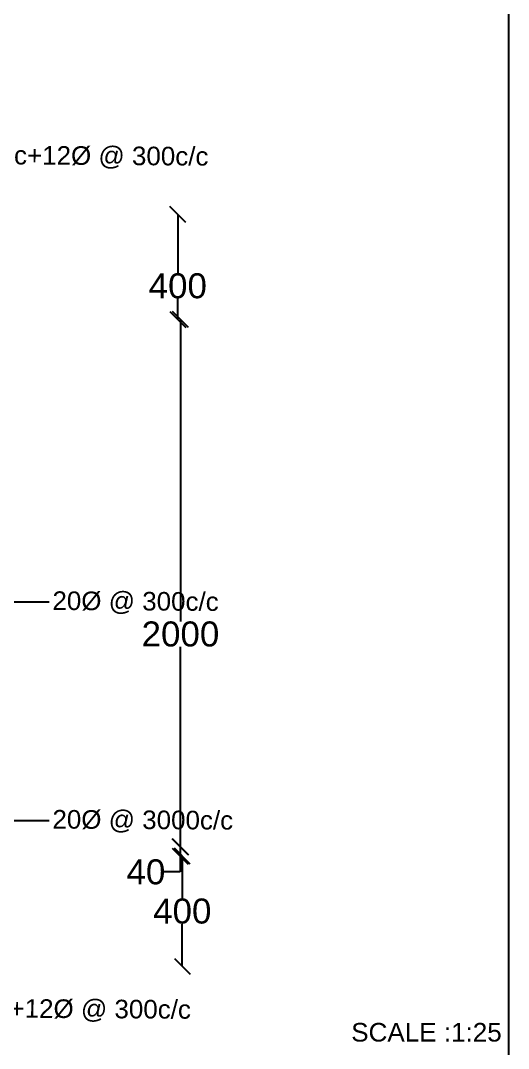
# Model space of a CAD drawing. Header units: millimetres. Extents: x 5124 to 6568637, y 2311 to 91879094.
# Drawn here: x 3846489 to 3849414, y 45940462 to 45946625 of the extents above; entities that cross this region are included whole.
import ezdxf

# ---------------------------------------------------------------- set-up
doc = ezdxf.new("R2010")
doc.units = ezdxf.units.MM
doc.header["$MEASUREMENT"] = 0
doc.layers.add('DRAWING', color=7, linetype='Continuous')
doc.layers.add('TEXT', color=7, linetype='Continuous')
doc.styles.get("Standard").update_dxf_attribs({"font": 'arial.ttf', "height": 150})
doc.dimstyles.get("Standard").update_dxf_attribs({"dimtxt": 200, "dimasz": 110, "dimexe": 0.18, "dimexo": 0.0625, "dimgap": 0.09, "dimtad": 0, "dimtih": 1, "dimtoh": 1, "dimdec": 0, "dimzin": 0, "dimdsep": 46, "dimtxsty": 'Standard', "dimblk": 'OBLIQUE', "dimcen": 0.09, "dimse1": 1, "dimse2": 1, "dimadec": 0, "dimazin": 0, "dimtfac": 1, "dimtdec": 0, "dimtofl": 0, "dimtmove": 0, "dimatfit": 3, "dimfxl": 1, "dimtolj": 1, "dimtzin": 0, "dimarcsym": 0})

# ---------------------------------------------------------------- blocks, each defined once
blk = doc.blocks.new('_Oblique')
at = {"color": 0, "linetype": 'ByBlock', "lineweight": -2}
blk.add_line((-0.5, -0.5), (0.5, 0.5), dxfattribs=at)
blk = doc.blocks.new('*D194')
at = {"layer": 'Defpoints', "color": 0, "lineweight": -2, "transparency": 16777216}
for p, q in [((3847431.4, 45945461.8), (3847431.4, 45945110.3)), ((3847431.4, 45944832), (3847431.4, 45944956.9))]:
    blk.add_line(p, q, dxfattribs=at)
at = {"layer": 'Defpoints', "color": 0, "transparency": 16777216}
for p in [(3846363, 45945461.8), (3846299.6, 45944832), (3847431.4, 45944832)]:
    blk.add_point(p, dxfattribs=at)
at = {"layer": 'Defpoints', "color": 0, "lineweight": -2, "transparency": 16777216, "xscale": 95, "yscale": 95, "zscale": 95}
for p, rotation in [((3847431.4, 45945461.8), 90), ((3847431.4, 45944832), 270)]:
    blk.add_blockref('_Oblique', p, dxfattribs=dict(at, rotation=rotation))
at = {"layer": 'Defpoints', "color": 0, "transparency": 16777216, "insert": (3847431.4, 45945033.6), "char_height": 150, "attachment_point": 5}
blk.add_mtext('\\A1;400', dxfattribs=at)
blk = doc.blocks.new('*D195')
at = {"layer": 'Defpoints', "color": 0, "lineweight": -2, "transparency": 16777216}
for p, q in [((3847447.5, 45944832), (3847447.5, 45943022.9)), ((3847447.5, 45941670.6), (3847447.5, 45942869.6))]:
    blk.add_line(p, q, dxfattribs=at)
at = {"layer": 'Defpoints', "color": 0, "transparency": 16777216}
for p in [(3846299.6, 45944832), (3846299.6, 45941670.6), (3847447.5, 45941670.6)]:
    blk.add_point(p, dxfattribs=at)
at = {"layer": 'Defpoints', "color": 0, "lineweight": -2, "transparency": 16777216, "xscale": 95, "yscale": 95, "zscale": 95}
for p, rotation in [((3847447.5, 45944832), 90), ((3847447.5, 45941670.6), 270)]:
    blk.add_blockref('_Oblique', p, dxfattribs=dict(at, rotation=rotation))
at = {"layer": 'Defpoints', "color": 0, "transparency": 16777216, "insert": (3847447.5, 45942946.2), "char_height": 150, "attachment_point": 5}
blk.add_mtext('\\A1;2000', dxfattribs=at)
blk = doc.blocks.new('*D140')
at = {"layer": 'Defpoints', "color": 0, "lineweight": -2, "transparency": 16777216}
for p, q in [((3847445.5, 45941670.6), (3847445.5, 45941615.3)), ((3847445.5, 45941615.3), (3847445.5, 45941520.3)), ((3847445.5, 45941520.3), (3847350.5, 45941520.3))]:
    blk.add_line(p, q, dxfattribs=at)
at = {"layer": 'Defpoints', "color": 0, "transparency": 16777216}
for p in [(3847453.8, 45941670.6), (3847445.5, 45941615.3), (3847453.8, 45941615.3)]:
    blk.add_point(p, dxfattribs=at)
at = {"layer": 'Defpoints', "color": 0, "lineweight": -2, "transparency": 16777216, "xscale": 95, "yscale": 95, "zscale": 95}
for p, rotation in [((3847445.5, 45941670.6), 90), ((3847445.5, 45941615.3), 270)]:
    blk.add_blockref('_Oblique', p, dxfattribs=dict(at, rotation=rotation))
at = {"layer": 'Defpoints', "color": 0, "transparency": 16777216, "insert": (3847240.3, 45941520.3), "char_height": 150, "attachment_point": 5}
blk.add_mtext('\\A1;40', dxfattribs=at)
blk = doc.blocks.new('*D141')
at = {"layer": 'Defpoints', "color": 0, "lineweight": -2, "transparency": 16777216}
for p, q in [((3847458.4, 45941615.3), (3847458.4, 45941361.8)), ((3847458.4, 45940954.8), (3847458.4, 45941208.4))]:
    blk.add_line(p, q, dxfattribs=at)
at = {"layer": 'Defpoints', "color": 0, "transparency": 16777216}
for p in [(3847445.5, 45941615.3), (3847250.1, 45940954.8), (3847458.4, 45940954.8)]:
    blk.add_point(p, dxfattribs=at)
at = {"layer": 'Defpoints', "color": 0, "lineweight": -2, "transparency": 16777216, "xscale": 95, "yscale": 95, "zscale": 95}
for p, rotation in [((3847458.4, 45941615.3), 90), ((3847458.4, 45940954.8), 270)]:
    blk.add_blockref('_Oblique', p, dxfattribs=dict(at, rotation=rotation))
at = {"layer": 'Defpoints', "color": 0, "transparency": 16777216, "insert": (3847458.4, 45941285.1), "char_height": 150, "attachment_point": 5}
blk.add_mtext('\\A1;400', dxfattribs=at)

msp = doc.modelspace()

# ---------------------------------------------------------------- linework, layer by layer
at = {"layer": 'DRAWING'}
msp.add_lwpolyline([(3824500.5, 45953844), (3849413.9, 45953844), (3849413.9, 45936405.9), (3824500.5, 45936405.9)], close=True, dxfattribs=at)

# ---------------------------------------------------------------- texts
for s, p in [('20Ø @ 300c/c+12Ø @ 300c/c', (3845530.5, 45945767.5)), ('20Ø @ 300c/c', (3846679.6, 45943091.4)), ('20Ø @ 3000c/c ', (3846679.6, 45941780.9)), ('20Ø @ 300c/c+12Ø @ 300c/c', (3845425.5, 45940653))]:
    msp.add_text(s, height=111.373, rotation=359.65712, dxfattribs=at).set_placement(p)
at = {"layer": 'TEXT'}
msp.add_text('SCALE :1:25', height=111.717, dxfattribs=at).set_placement((3848471.4, 45940503.7))

# ---------------------------------------------------------------- dimensions: what is measured, and where the dimension line sits
at = {"layer": 'Defpoints'}
for base, p1, p2, text, picture, middle in [((3847431.4, 45944832), (3846363, 45945461.8), (3846299.6, 45944832), '400', '*D194', (3847431.4, 45945033.6)), ((3847447.5, 45941670.6), (3846299.6, 45944832), (3846299.6, 45941670.6), '2000', '*D195', (3847447.5, 45942946.2)), ((3847458.4, 45940954.8), (3847445.5, 45941615.3), (3847250.1, 45940954.8), '400', '*D141', (3847458.4, 45941285.1))]:
    dim = msp.add_linear_dim(base=base, p1=p1, p2=p2, angle=90, text=text, dimstyle='Standard', override={"dimasz": 95, "dimfxl": 2000, "dimarcsym": 1}, dxfattribs=at)
    dim.commit()
    dim.dimension.update_dxf_attribs({"geometry": picture, "text_midpoint": middle, "dimtype": 160})
dim = msp.add_linear_dim(base=(3847445.5, 45941615.3), p1=(3847453.8, 45941670.6), p2=(3847453.8, 45941615.3), angle=90, text='40', dimstyle='Standard', override={"dimasz": 95, "dimfxl": 2000, "dimarcsym": 1}, dxfattribs=at)
dim.commit()
dim.dimension.update_dxf_attribs({"geometry": '*D140', "text_midpoint": (3847240.3, 45941520.3)})

# ---------------------------------------------------------------- leaders
at = {"layer": 'DRAWING'}
for points in [[(3846299.6, 45943140.2), (3846660.8, 45943140.2)], [(3846299.6, 45941829.7), (3846660.8, 45941829.7)]]:
    msp.add_leader(points, dimstyle='Standard', override={"dimasz": 95, "dimgap": 0.09, "dimtad": 0, "dimfxl": 2000, "dimarcsym": 1}, dxfattribs=at)

doc.saveas('drawing.dxf')
